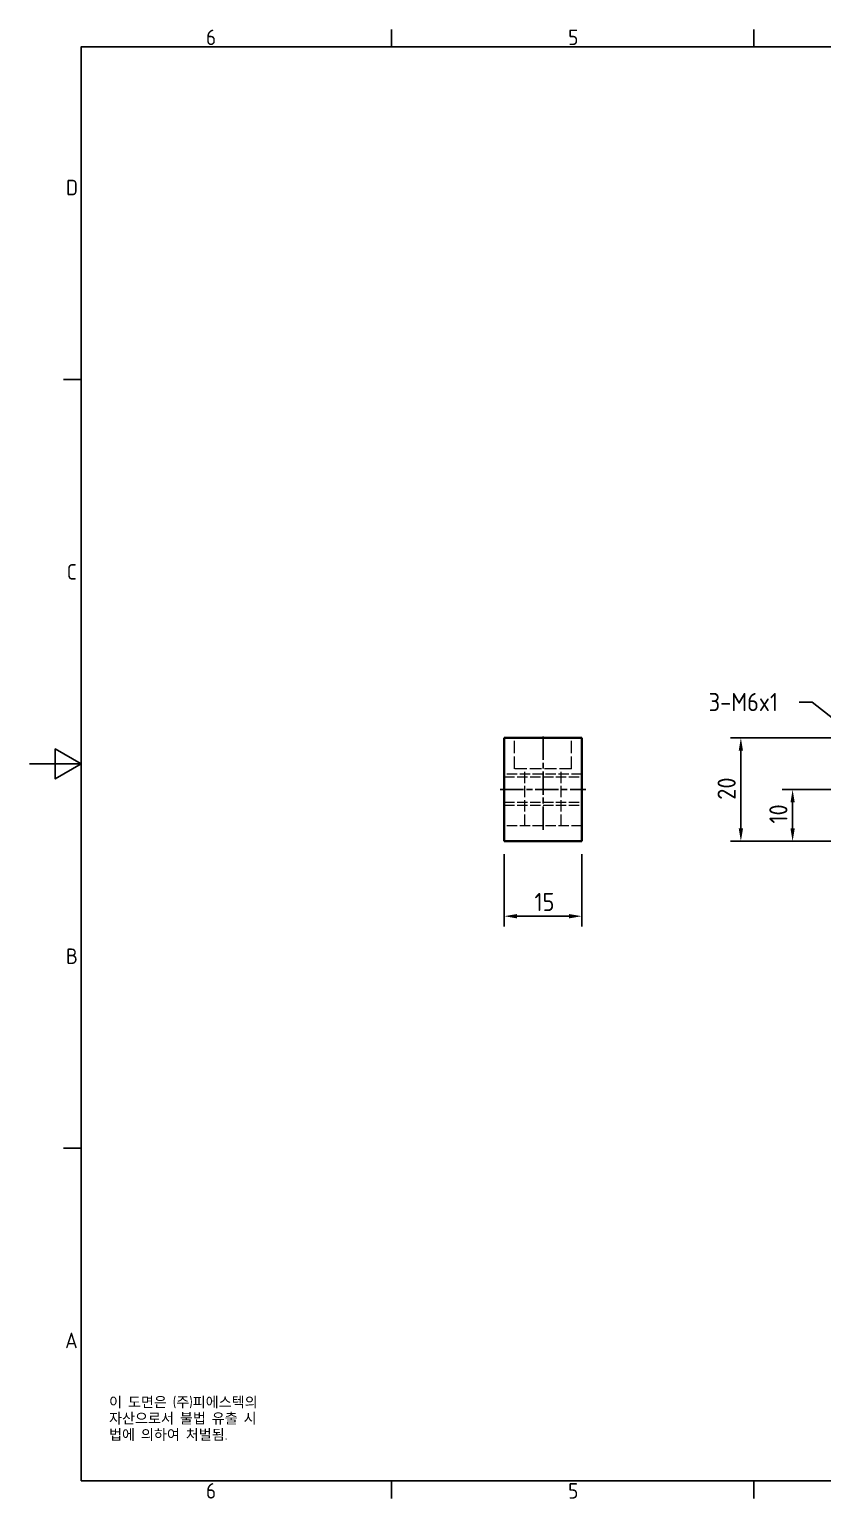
# Model space of a CAD drawing. Header units: millimetres. Extents: x 0 to 2375, y 0 to 3360.
# Drawn here: x 1510 to 1663.3, y 1514 to 1797.8 of the extents above; entities that cross this region are included whole.
import ezdxf

# ---------------------------------------------------------------- set-up
doc = ezdxf.new("R2010")
doc.units = ezdxf.units.MM
doc.linetypes.add('DPJE4348$0$CHAIN', pattern=[0.3543, 0.2362, -0.0295, 0.0591, -0.0295])
doc.linetypes.add('DPJE4348$0$DASHED', pattern=[0.2067, 0.1654, -0.0413])
for name, color, linetype, lineweight in [('DPJE4348$0$가려진 것(ISO)', 2, 'DPJE4348$0$DASHED', 18), ('DPJE4348$0$가시적인 것(ISO)', 3, 'Continuous', 40), ('DPJE4348$0$경계(ISO)', 7, 'Continuous', 25), ('DPJE4348$0$기호(ISO)', 5, 'Continuous', 25), ('DPJE4348$0$중심선(ISO)', 1, 'Continuous', 25), ('DPJE4348$0$치수(ISO)', 2, 'Continuous', 25)]:
    doc.layers.add(name, color=color, linetype=linetype, lineweight=lineweight)
doc.styles.add('DPJE4348$0$문자 텍스트_PSTEK_POSCO', font='isocp.shx')
doc.styles.add('DPJE4348$0$치수 텍스트_PSTEK_POSCO', font='isocp.shx')
doc.dimstyles.new('DPJE4348$0$치수_PSTEK_POSCO', dxfattribs={"dimtxt": 3.5, "dimasz": 2.5, "dimexe": 2, "dimexo": 2.5, "dimgap": 1, "dimtad": 1, "dimrnd": 1e-08, "dimdsep": 46, "dimtxsty": 'DPJE4348$0$치수 텍스트_PSTEK_POSCO', "dimcen": 0.09, "dimdle": 10, "dimclrd": 7, "dimclre": 7, "dimclrt": 2, "dimadec": 1, "dimazin": 2, "dimtfac": 1, "dimtmove": 0, "dimatfit": 3, "dimfxl": 0, "dimtolj": 1, "dimlwd": -1, "dimlwe": -1, "dimarcsym": 0})
doc.dimstyles.new('DPJE4348$0$치수_PSTEK_POSCO$7', dxfattribs={"dimtxt": 3.5, "dimasz": 2.5, "dimexe": 2, "dimexo": 2.5, "dimgap": 1, "dimtad": 1, "dimrnd": 1e-08, "dimdsep": 46, "dimtxsty": 'DPJE4348$0$치수 텍스트_PSTEK_POSCO', "dimcen": 0.09, "dimdle": 10, "dimclrd": 7, "dimclre": 7, "dimclrt": 2, "dimadec": 1, "dimazin": 2, "dimtfac": 1, "dimtmove": 0, "dimatfit": 3, "dimfxl": 0, "dimtolj": 1, "dimlwd": -1, "dimlwe": -1, "dimarcsym": 0})

# ---------------------------------------------------------------- blocks, each defined once
blk = doc.blocks.new('DPJE4348$0$경계 Default Border')
at = {"layer": 'DPJE4348$0$경계(ISO)'}
for p, q in [((70, 287), (70, 290.4)), ((140, 287), (140, 290.4)), ((10, 222.75), (6.6, 222.75)), ((10, 74.25), (6.6, 74.25)), ((70, 10), (70, 6.6)), ((140, 10), (140, 6.6))]:
    blk.add_line(p, q, dxfattribs=at)
at = {"layer": 'DPJE4348$0$경계(ISO)', "flags": 128}
for points in [[(10, 10), (10, 287), (410, 287), (410, 10), (10, 10)], [(0, 148.5), (10, 148.5), (5, 151.39), (5, 145.61), (10, 148.5)]]:
    blk.add_lwpolyline(points, dxfattribs=at)
at = {"layer": 'DPJE4348$0$경계(ISO)', "color": 2, "char_height": 3, "attachment_point": 7, "style": 'DPJE4348$0$문자 텍스트_PSTEK_POSCO'}
for s, insert in [('6', (34.14, 287.37)), ('5', (104.14, 287.37)), ('D', (7.08, 258.35)), ('C', (7.24, 184.1)), ('B', (7.08, 109.85)), ('A', (6.91, 35.62)), ('6', (34.14, 6.57)), ('5', (104.14, 6.57))]:
    blk.add_mtext(s, dxfattribs=dict(at, insert=insert))
blk = doc.blocks.new('*D199')
at = {"layer": 'Defpoints', "color": 0}
for p in [(147.51, 143.55), (168.05, 143.55), (157.51, 133.55)]:
    blk.add_point(p, dxfattribs=at)
at = {"layer": 'DPJE4348$0$치수(ISO)', "color": 7}
for p, q in [((165.55, 143.55), (145.51, 143.55)), ((147.51, 136.05), (147.51, 141.05)), ((155.01, 133.55), (145.51, 133.55))]:
    blk.add_line(p, q, dxfattribs=at)
for points in [[(147.1, 141.05), (147.93, 141.05), (147.51, 143.55)], [(147.1, 136.05), (147.93, 136.05), (147.51, 133.55)]]:
    blk.add_solid(points, dxfattribs=at)
at = {"layer": 'DPJE4348$0$치수(ISO)', "color": 2, "insert": (144.76, 136.97), "char_height": 3.5, "attachment_point": 4, "rotation": 90, "style": 'DPJE4348$0$치수 텍스트_PSTEK_POSCO'}
blk.add_mtext('\\A1;10', dxfattribs=at)
blk = doc.blocks.new('*D200')
at = {"layer": 'Defpoints', "color": 0}
for p in [(137.51, 153.55), (157.51, 153.55), (157.51, 133.55)]:
    blk.add_point(p, dxfattribs=at)
at = {"layer": 'DPJE4348$0$치수(ISO)', "color": 7}
for p, q in [((155.01, 153.55), (135.51, 153.55)), ((137.51, 136.05), (137.51, 151.05)), ((155.01, 133.55), (135.51, 133.55))]:
    blk.add_line(p, q, dxfattribs=at)
for points in [[(137.1, 151.05), (137.93, 151.05), (137.51, 153.55)], [(137.1, 136.05), (137.93, 136.05), (137.51, 133.55)]]:
    blk.add_solid(points, dxfattribs=at)
at = {"layer": 'DPJE4348$0$치수(ISO)', "color": 2, "insert": (134.76, 141.58), "char_height": 3.5, "attachment_point": 4, "rotation": 90, "style": 'DPJE4348$0$치수 텍스트_PSTEK_POSCO'}
blk.add_mtext('\\A1;20', dxfattribs=at)
blk = doc.blocks.new('*D202')
at = {"layer": 'Defpoints', "color": 0}
for p in [(91.77, 133.55), (106.77, 133.55), (106.77, 119.08)]:
    blk.add_point(p, dxfattribs=at)
at = {"layer": 'DPJE4348$0$치수(ISO)', "color": 7}
for p, q in [((91.77, 131.05), (91.77, 117.08)), ((106.77, 131.05), (106.77, 117.08)), ((94.27, 119.08), (104.27, 119.08))]:
    blk.add_line(p, q, dxfattribs=at)
for points in [[(94.27, 119.5), (94.27, 118.66), (91.77, 119.08)], [(104.27, 119.5), (104.27, 118.66), (106.77, 119.08)]]:
    blk.add_solid(points, dxfattribs=at)
at = {"layer": 'DPJE4348$0$치수(ISO)', "color": 2, "insert": (97.62, 121.83), "char_height": 3.5, "attachment_point": 4, "style": 'DPJE4348$0$치수 텍스트_PSTEK_POSCO'}
blk.add_mtext('\\A1;15', dxfattribs=at)
blk = doc.blocks.new('DPJE4348')
at = {"layer": 'DPJE4348$0$가려진 것(ISO)', "ltscale": 14.513788}
for p, q in [((93.771, 147.549), (93.771, 153.549)), ((104.771, 147.549), (104.771, 153.549))]:
    blk.add_line(p, q, dxfattribs=at)
at = {"layer": 'DPJE4348$0$가려진 것(ISO)', "ltscale": 12.094824}
for p, q in [((106.771, 146.549), (91.771, 146.549)), ((91.771, 146.008), (106.771, 146.008)), ((91.771, 141.091), (106.771, 141.091)), ((91.771, 140.549), (106.771, 140.549)), ((106.771, 136.549), (91.771, 136.549))]:
    blk.add_line(p, q, dxfattribs=at)
at = {"layer": 'DPJE4348$0$가려진 것(ISO)', "ltscale": 13.932237}
blk.add_line((104.771, 147.549), (93.771, 147.549), dxfattribs=at)
at = {"layer": 'DPJE4348$0$가려진 것(ISO)', "ltscale": 13.304306}
for p, q in [((95.771, 136.549), (95.771, 147.549)), ((102.771, 136.549), (102.771, 147.549))]:
    blk.add_line(p, q, dxfattribs=at)
at = {"layer": 'DPJE4348$0$가시적인 것(ISO)'}
for p, q in [((91.771, 153.549), (91.771, 133.549)), ((91.771, 153.549), (106.771, 153.549)), ((106.771, 153.549), (106.771, 133.549)), ((91.771, 133.549), (106.771, 133.549))]:
    blk.add_line(p, q, dxfattribs=at)
at = {"layer": 'DPJE4348$0$중심선(ISO)', "linetype": 'DPJE4348$0$CHAIN', "ltscale": 19.051651}
for p, q in [((99.271, 135.799), (99.271, 154.299)), ((91.021, 143.549), (107.521, 143.549))]:
    blk.add_line(p, q, dxfattribs=at)
blk.add_blockref('DPJE4348$0$경계 Default Border', (0, 0))
at = {"layer": 'DPJE4348$0$기호(ISO)', "color": 2, "insert": (131.293, 160.455), "char_height": 3.5, "width": 16.50369, "attachment_point": 4, "line_spacing_factor": 0.6125, "style": 'DPJE4348$0$치수 텍스트_PSTEK_POSCO'}
blk.add_mtext('{3-M6x1}', dxfattribs=at)
at = {"layer": 'DPJE4348$0$기호(ISO)', "color": 7, "insert": (15.395, 26.228), "char_height": 2, "width": 51.24014, "attachment_point": 1, "line_spacing_factor": 0.944221, "style": 'DPJE4348$0$문자 텍스트_PSTEK_POSCO'}
blk.add_mtext('{이 도면은 (주)피에스텍의\\P자산으로서 불법 유출 시 \\P법에 의하여 처벌됨.}', dxfattribs=at)
at = {"layer": 'DPJE4348$0$치수(ISO)', "color": 7}
for base, p1, p2, angle, picture, middle in [((137.513, 153.549), (157.513, 133.549), (157.513, 153.549), 270, '*D200', (137.513, 143.549)), ((147.513, 143.549), (157.513, 133.549), (168.055, 143.549), 270, '*D199', (147.513, 138.549)), ((106.771, 119.082), (91.771, 133.549), (106.771, 133.549), 180, '*D202', (99.271, 119.082))]:
    dim = blk.add_linear_dim(base=base, p1=p1, p2=p2, angle=angle, dimstyle='DPJE4348$0$치수_PSTEK_POSCO', override={"dimdec": 2, "dimtp": 0, "dimtm": 0, "dimtdec": 2, "dimtofl": 0, "dimatfit": 1}, dxfattribs=at)
    dim.commit()
    dim.dimension.update_dxf_attribs({"geometry": picture, "text_midpoint": middle, "dimtype": 128})
at = {"layer": 'DPJE4348$0$기호(ISO)', "color": 7, "annotation_type": 0, "has_hookline": 1, "hookline_direction": 1, "text_width": 13.65}
blk.add_leader([(170.221, 145.485), (151.297, 160.455), (148.797, 160.455)], dimstyle='DPJE4348$0$치수_PSTEK_POSCO$7', override={"dimtad": 0}, dxfattribs=at)

msp = doc.modelspace()

# ---------------------------------------------------------------- block references
msp.add_blockref('DPJE4348', (1510, 1507.44))

doc.saveas('drawing.dxf')
